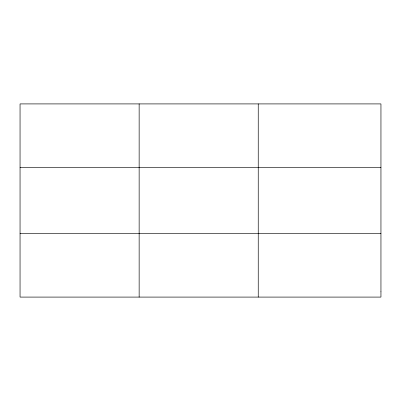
<?xml version="1.0" encoding="UTF-8"?>
<svg xmlns="http://www.w3.org/2000/svg" width="401" height="401" viewBox="0 0 401 401"><rect width="100%" height="100%" fill="white"/><g stroke="black" fill="none" stroke-linecap="round" stroke-linejoin="round"><path stroke-width="0.6" d="M139.147 297.091L139.147 103.909M258.244 297.091L258.244 103.909M20.05 167.658L380.95 167.658M20.05 233.342L380.95 233.342M380.95 291.778L380.95 297.091L20.05 297.091L20.05 103.909L380.95 103.909L380.95 291.778"/></g></svg>
